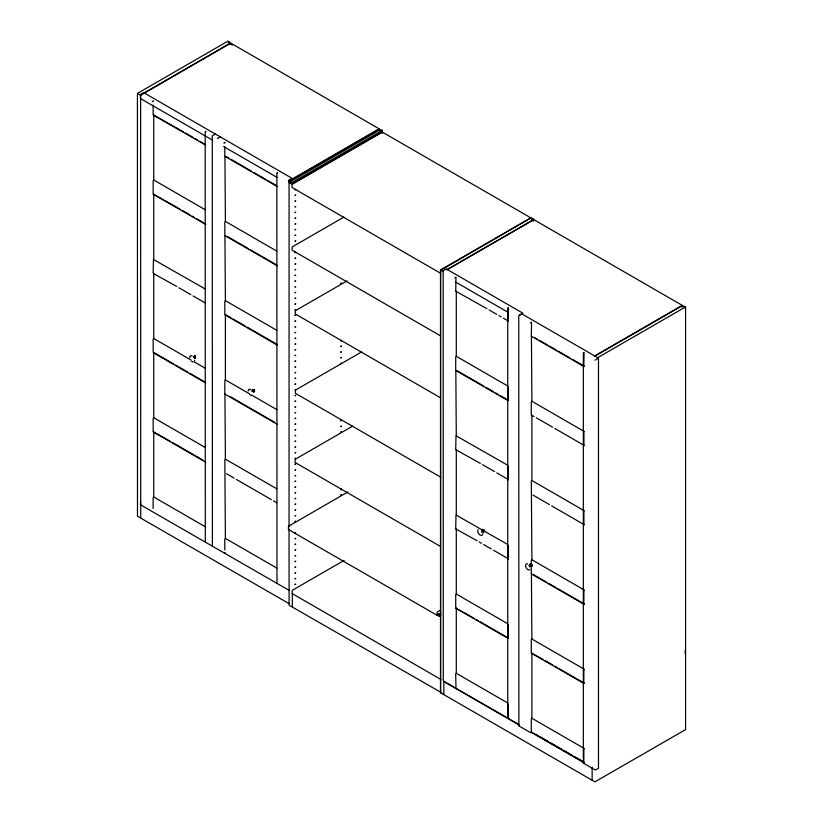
<?xml version="1.0" encoding="UTF-8"?>
<svg xmlns="http://www.w3.org/2000/svg" width="823" height="823" viewBox="0 0 823 823"><rect width="100%" height="100%" fill="white"/><g stroke="black" fill="none" stroke-linecap="round" stroke-linejoin="round"><path stroke-width="1.23" d="M194.578 360.793L194.66 360.124M248.093 391.007L248.906 389.279L250.974 389.567M252.661 390.441C253.217 388.816 254.78 392.324 253.124 391.398M482.916 533.695C482.031 538.468 475.9 532.553 478.214 529.714M153.119 101.496L153.438 100.962L152.193 101.671M205.616 131.803L205.925 131.268L205.194 131.783L205.308 541.801M224.782 142.893L225.091 142.358L223.856 143.068M277.279 173.2L277.588 172.665L276.857 173.18L276.97 583.198M289.079 181.245L379.352 128.944L379.352 130.188M295.683 532.851L295.22 533.427M440.706 270.232L530.979 217.93L382.325 132.112L292.072 184.301L292.072 187.521L440.778 273.38M440.295 614.647L440.182 614.843M508.213 387.129L508.213 400.719L455.716 370.412L455.716 356.822L456.292 356.308L507.698 385.987M508.213 466.374L508.213 479.963M508.213 545.618L508.213 559.208M508.213 624.863L508.213 638.453M508.213 704.107L508.213 717.697M295.22 532.81L295.107 533.366M583.919 431.9L583.919 445.747M583.919 511.145L583.919 524.992M583.919 590.389L583.805 604.175M583.919 669.634L583.805 683.419M583.919 748.879L583.805 762.664M289.048 182.408L379.537 130.137L381.707 132.462M440.552 269.965L440.552 692.719L440.552 269.965L531.03 217.694L532.121 218.321L531.349 218.764M289.027 603.629L137.482 516.227L137.431 93.421L227.92 41.15L229 41.778L229 43.208L232.333 45.131M594.412 356.153L681.856 305.662L685.569 306.917L685.569 729.61L594.926 781.85L443.237 694.293M481.825 532.553L481.825 531.545M529.559 566.954L529.559 565.946M140.579 501.392L140.445 504.777L289.387 590.523M229 41.778L228.228 42.22L230.08 43.475M230.08 43.3L140.424 95.057L137.482 93.534M379.352 128.944L230.707 43.115L140.424 95.417L140.445 98.534L212.612 140.198M183.272 131.773L153.284 114.942M215.338 134.036L212.283 135.898L212.396 545.916M217.385 138.593L220.327 136.896M205.143 209.7L153.747 180.021L153.171 180.535L153.171 194.125L205.771 224.504M179.99 209.124L153.284 194.197M288.431 180.35L291.99 178.293L143.675 92.649L140.62 94.501L140.733 504.52M382.325 133.357L382.448 130.373L378.734 129.118L289.079 180.885L289.048 526.792M205.143 288.945L153.438 259.451L153.171 273.37L176.708 286.476M382.448 130.373L292.021 182.583L289.079 181.06M276.806 251.097L225.399 221.418L224.823 221.932L224.823 235.522L277.433 265.891M381.707 132.287L292.052 184.054L289.11 182.531M343.952 217.066L292.206 246.941L292.072 250.151L440.778 336.01M190.926 359.98L153.747 338.52L153.171 339.025L153.171 352.614L205.771 382.993M276.806 330.342L225.399 300.662L224.823 301.177L224.823 314.767L277.433 345.146M347.131 280.849L295.375 310.724L295.241 313.933L440.624 397.869M205.143 447.434L153.747 417.765L153.171 418.279L153.171 431.859L205.771 462.238M249.462 393.806L225.399 379.917L224.823 380.421L224.823 394.011L277.433 424.39M170.145 441.179L153.284 431.931M532.214 219.185L532.995 218.733L534.076 219.36L446.868 269.687M447.012 269.779L533.818 219.659L682.473 305.487L682.473 306.742M454.749 277.958L455.983 277.238L455.716 291.167L486.918 308.687M361.606 351.935L295.529 390.071L295.395 393.281L440.778 477.217M205.143 526.679L153.747 497.01L153.119 497.72L153.119 508.552M276.806 488.831L225.399 459.162L224.823 459.666L225.399 538.407L276.806 568.076M519.313 315.24L522.883 313.182L446.231 268.926L443.175 270.788L443.288 680.796M530.341 322.925L531.576 322.204L531.308 336.134L583.919 366.502M352.481 426.211L295.22 459.275L295.087 462.475L440.47 546.41M225.399 538.407L224.782 539.116L224.782 549.949M225.091 552.531L224.278 552.902M347.964 491.917L288.513 526.247L288.369 529.456L437.085 615.306L440.881 613.145M507.698 465.232L455.983 435.737L455.716 449.656L480.354 463.39M594.566 356.246L682.473 305.487M597.344 357.851L685.569 306.917M594.916 360.207L598.475 358.149L598.475 768.322L595.338 770.04L583.342 763.116L583.342 353.036L584.073 352.511L583.805 366.441M584.381 431.581L531.895 401.274L531.267 401.994L531.267 415.224L534.076 416.489M344.137 560.391L292.206 590.379L292.206 593.774M441.015 692.38L289.11 605.224L289.027 529.117M507.698 544.476L455.983 514.982L455.716 528.901L477.073 540.742M584.381 510.826L531.895 480.519L531.308 481.033L531.895 559.763L584.381 590.07M507.698 623.721L456.292 594.041L455.716 594.556L455.716 608.146L508.326 638.514M440.47 610.162L437.085 612.137L437.023 615.275M531.895 559.763L531.267 560.484L531.308 573.868L583.919 604.236M437.836 614.123L438.865 615.913L440.572 615.11M438.865 615.913L440.881 615.11M473.791 618.094L455.829 608.207M507.698 702.965L456.292 673.286L455.675 674.006L455.983 687.421L455.17 687.791M443.7 681.331L519.292 724.796M584.381 669.315L531.895 639.008L531.308 639.522L531.308 653.112L583.919 683.481M542.83 659.274L531.421 653.174M508.48 717.718L507.75 718.15L507.75 308.069L508.48 307.545L508.213 321.474M598.475 358.149L521.823 313.892L518.768 315.754L518.881 725.763M584.381 748.56L531.895 718.253L531.308 718.767L531.308 732.357L583.919 762.736M583.342 763.116L584.073 762.684M443.648 694.262L440.603 692.771M529.847 569.825C526.504 571.172 523.346 563.539 527.625 563.652M193.251 362.027L191.203 361.143M224.936 156.339L225.399 221.418M224.936 235.584L225.399 300.662M341.216 340.331L340.907 341.123L341.329 340.393M224.936 394.083L225.399 459.162M531.421 336.196L531.895 401.274M455.829 370.473L456.292 435.552M341.216 489.088L340.907 489.891L341.329 489.16M531.421 573.929L531.895 639.008M531.421 732.429L530.763 732.758L518.768 725.835M251.365 390.925L251.982 391.285M528.819 565.401L529.436 565.761M192.243 355.937L190.35 355.783L189.557 357.707M251.128 395.452L249.76 394.649M530.424 565.71C532.121 567.181 530.856 563.23 530.115 564.907A1.317 0.761 60 0 1 530.969 564.064A1.317 0.761 60 0 1 531.864 565.936A1.317 0.761 60 0 1 530.506 565.792M440.603 270.088L443.33 271.569M223.65 146.566L276.95 177.346M455.767 282.124L507.966 312.256M185.463 133.038L193.117 137.462M195.298 138.717L197.489 139.982M199.67 141.247L204.053 143.768M226.5 156.751L228.681 158.016M230.872 159.281L251.653 171.277M253.834 172.542L265.87 179.486M268.051 180.751L275.705 185.165M205.771 145.249L153.171 114.881L153.119 105.107M277.433 186.646L224.823 156.277L224.782 146.504M489.099 309.952L496.763 314.376M498.944 315.631L501.135 316.896M503.316 318.162L507.698 320.682M535.166 337.872L537.357 339.138M539.549 340.393L547.202 344.816M549.383 346.082L555.947 349.868M558.138 351.133L570.164 358.077M572.355 359.342L584.381 366.286M182.181 210.39L189.835 214.803M192.016 216.068L194.207 217.334M196.399 218.599L204.053 223.012M227.59 236.633L248.371 248.628M250.552 249.894L276.806 265.047M457.393 370.885L483.636 386.038M485.817 387.304L493.481 391.727M495.662 392.983L497.853 394.248M500.034 395.513L507.698 399.927M536.267 417.745L552.665 427.219M554.856 428.485L584.381 445.531M178.9 287.741L190.926 294.685M193.117 295.951L205.143 302.895M230.872 317.771L225.399 314.612L225.399 379.917M233.063 319.036L245.089 325.98M247.281 327.245L276.806 344.292M482.545 464.656L494.572 471.6M496.763 472.865L507.698 479.171M532.985 495.096L549.383 504.571M551.575 505.836L584.381 524.776M194.207 361.873L205.143 368.19M251.653 395.071L276.806 409.587M173.427 363.828L153.747 352.46L153.747 417.765M175.618 365.093L187.644 372.037M189.835 373.303L205.143 382.139M229.782 396.388L274.615 422.271M479.264 542.007L481.445 543.273M483.636 544.528L491.29 548.951M493.481 550.217L507.698 558.426M532.985 574.341L546.102 581.923M548.293 583.188L555.947 587.601M558.138 588.867L584.381 604.02M172.336 442.445L202.952 460.119M226.5 473.739L234.154 478.153M236.335 479.418L271.333 499.623M273.524 500.888L276.806 502.781M475.982 619.359L478.163 620.624M480.354 621.879L506.598 637.033M545.011 660.54L552.665 664.953M554.856 666.219L557.048 667.484M559.229 668.739L584.381 683.265M441.015 679.51L292.36 593.681L292.36 606.561M535.927 734.404L538.149 735.68M540.372 736.966L548.139 741.451M550.35 742.727L562.551 749.774M564.773 751.049L572.541 755.535M574.763 756.821L582.53 761.306M443.566 681.321L519.056 724.909M531.205 731.914L584.453 762.664M437.99 614.04L439.019 615.82M685.261 650.396L685.261 653.616M684.489 306.29L684.489 307.72M681.856 305.662L681.856 307.092M592.138 767.324L592.138 780.245M533.201 221.274L533.201 219.844L530.362 218.29M531.895 415.224L531.895 480.519M531.895 652.958L531.895 718.253M456.292 291.013L456.292 356.308M456.292 449.502L456.292 514.797M456.292 528.747L456.292 594.041M456.292 607.991L456.292 673.286M443.854 681.238L443.854 694.118M439.173 614.123L439.173 616.098M230.707 43.115L230.707 44.37M153.747 114.726L153.747 180.021M153.747 193.971L153.747 259.276M153.747 273.215L153.747 338.52M153.747 431.705L153.747 497.01M140.733 504.694L140.733 517.574M529.981 565.072A1.09 0.628 60 0 1 530.732 564.372A1.09 0.628 60 0 1 531.483 565.936A1.09 0.628 60 0 1 530.341 565.823M530.218 564.938A1.09 0.628 60 0 1 530.897 564.208A1.09 0.628 60 0 1 531.74 565.658A1.09 0.628 60 0 1 530.763 565.885M530.393 565.072A1.317 0.761 60 0 1 530.958 563.827A1.317 0.761 60 0 1 532.131 565.535A1.317 0.761 60 0 1 530.958 565.895M482.659 530.67A1.317 0.761 60 0 1 483.296 529.446A1.317 0.761 60 0 1 484.377 531.308A1.317 0.761 60 0 1 482.998 531.257M194.495 355.958A1.317 0.761 60 0 1 195.432 356.493M195.195 355.947A1.317 0.761 60 0 1 195.432 356.122M194.578 356.164A1.09 0.628 60 0 1 195.514 356.843M252.538 390.596A1.09 0.628 60 0 1 253.289 389.896A1.09 0.628 60 0 1 254.029 391.46A1.09 0.628 60 0 1 252.898 391.347M252.774 390.462A1.09 0.628 60 0 1 253.453 389.732A1.09 0.628 60 0 1 254.286 391.182A1.09 0.628 60 0 1 253.319 391.409M252.62 390.421A1.317 0.761 60 0 1 253.515 389.588A1.317 0.761 60 0 1 254.41 391.46A1.317 0.761 60 0 1 253.052 391.326M253.988 389.629A1.317 0.761 60 0 1 254.646 391.326M194.135 356.76C194.609 359.816 196.255 356.092 194.135 356.76M482.401 530.341C482.875 533.386 484.521 529.662 482.401 530.341M295.107 189.702L295.642 189.393L295.107 189.702M295.107 195.421L295.642 195.113L295.107 195.421M295.107 201.141L295.642 200.833L295.107 201.141M295.107 206.871L295.642 206.552L295.107 206.871M295.107 212.591L295.642 212.283L295.107 212.591M295.107 218.311L295.642 218.002L295.107 218.311M295.107 224.031L295.642 223.722L295.107 224.031M295.107 229.751L295.642 229.442L295.107 229.751M295.107 235.471L295.642 235.162L295.107 235.471M295.107 241.201L295.642 240.892L295.107 241.201M295.107 252.64L295.642 252.332L295.107 252.64M295.107 258.36L295.642 258.052L295.107 258.36M295.107 264.08L295.642 263.772L295.107 264.08M295.107 269.81L295.642 269.491L295.107 269.81M295.107 275.53L295.642 275.221L295.107 275.53M295.107 281.25L295.642 280.941L295.107 281.25M295.107 286.97L295.642 286.661L295.107 286.97M295.107 292.69L295.642 292.381L295.107 292.69M295.107 298.41L295.642 298.101L295.107 298.41M295.107 304.14L295.642 303.821L295.107 304.14M295.107 309.86L295.642 309.551L295.107 309.86M295.107 315.579L295.642 315.271L295.107 315.579M295.107 321.299L295.642 320.991L295.107 321.299M295.107 327.019L295.642 326.71L295.107 327.019M295.107 332.739L295.642 332.43L295.107 332.739M295.107 338.469L295.642 338.16L295.107 338.469M295.107 344.189L295.642 343.88L295.107 344.189M295.107 349.909L295.642 349.6L295.107 349.909M295.107 355.629L295.642 355.32L295.107 355.629M295.107 361.348L295.642 361.04L295.107 361.348M295.107 367.079L295.642 366.76L295.107 367.079M295.107 372.798L295.642 372.49L295.107 372.798M295.107 378.518L295.642 378.21L295.107 378.518M295.107 384.238L295.642 383.93L295.107 384.238M295.107 389.958L295.642 389.649L295.107 389.958M295.107 395.678L295.642 395.369L295.107 395.678M295.107 401.408L295.642 401.099L295.107 401.408M295.107 407.128L295.642 406.819L295.107 407.128M295.107 412.848L295.642 412.539L295.107 412.848M295.107 418.568L295.642 418.259L295.107 418.568M295.107 424.287L295.642 423.979L295.107 424.287M295.107 430.018L295.642 429.699L295.107 430.018M295.107 435.737L295.642 435.429L295.107 435.737M295.107 441.457L295.642 441.149L295.107 441.457M295.107 447.177L295.642 446.868L295.107 447.177M295.107 452.897L295.642 452.588L295.107 452.897M295.107 458.617L295.642 458.308L295.107 458.617M295.107 464.347L295.642 464.038L295.107 464.347M295.107 470.067L295.642 469.758L295.107 470.067M295.107 475.787L295.642 475.478L295.107 475.787M295.107 481.506L295.642 481.198L295.107 481.506M295.107 487.226L295.642 486.918L295.107 487.226M295.107 492.956L295.642 492.638L295.107 492.956M295.107 498.676L295.642 498.368L295.107 498.676M295.107 504.396L295.642 504.088L295.107 504.396M340.794 283.482L341.329 283.174L340.794 283.482M295.107 510.116L295.642 509.807L295.107 510.116M295.107 515.836L295.642 515.527L295.107 515.836M295.107 521.556L295.642 521.247L295.107 521.556M295.107 538.726L295.642 538.417L295.107 538.726M295.107 544.445L295.642 544.137L295.107 544.445M295.107 550.165L295.642 549.857L295.107 550.165M295.107 555.895L295.642 555.576L295.107 555.895M295.107 561.615L295.642 561.307L295.107 561.615M295.107 567.335L295.642 567.026L295.107 567.335M340.794 346.421L341.329 346.113L340.794 346.421M295.107 573.055L295.642 572.746L295.107 573.055M340.794 352.141L341.329 351.833L340.794 352.141M295.107 578.775L295.642 578.466L295.107 578.775M340.794 357.871L341.329 357.552L340.794 357.871M295.107 584.495L295.642 584.186L295.107 584.495M340.794 363.591L341.329 363.282L340.794 363.591M340.794 420.8L341.329 420.491L340.794 420.8M340.794 426.53L341.329 426.221L340.794 426.53M340.794 432.25L341.329 431.941L340.794 432.25M340.794 495.189L341.329 494.88L340.794 495.189M439.338 614.483C439.616 617.116 441.365 612.014 439.338 614.483M482.216 530.424A1.09 0.628 60 0 0 483.379 531.864A1.09 0.628 60 0 0 483.379 530.321A1.09 0.628 60 0 0 482.216 530.424M482.453 530.29A1.09 0.628 60 0 0 483.615 531.73A1.09 0.628 60 0 0 483.615 530.187A1.09 0.628 60 0 0 482.453 530.29M482.299 530.197A1.317 0.761 60 0 0 483.687 531.925A1.317 0.761 60 0 0 483.687 530.074A1.317 0.761 60 0 0 482.299 530.197M193.961 356.843A1.09 0.628 60 0 0 195.123 358.293A1.09 0.628 60 0 0 195.123 356.74A1.09 0.628 60 0 0 193.961 356.843"/></g></svg>
